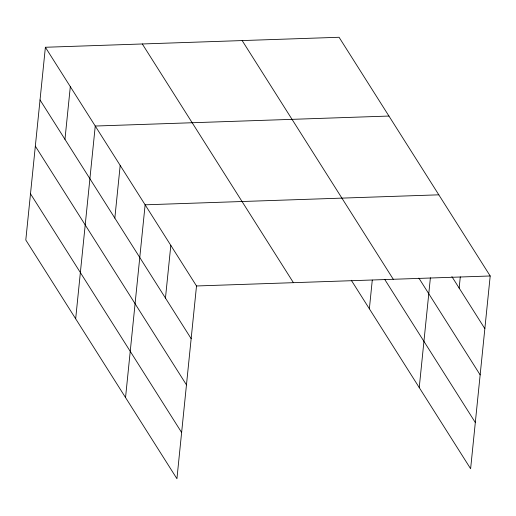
<?xml version="1.0" encoding="UTF-8"?>
<svg xmlns="http://www.w3.org/2000/svg" width="516" height="516" viewBox="0 0 516 516"><rect width="100%" height="100%" fill="white"/><g stroke="black" fill="none" stroke-linecap="round" stroke-linejoin="round"><path stroke-width="0.77" d="M45.382 47.266L25.8 240.017L176.93 478.725L196.506 285.974L45.382 47.266L339.07 37.275L490.2 275.983L470.618 468.734L351.306 280.278M64.964 139.333L70.318 86.649M75.671 318.791L95.254 126.039L388.948 116.048M114.836 218.107L120.189 165.423M125.543 397.565L145.125 204.813L438.819 194.822M165.462 298.074L170.815 245.39M369.366 308.8L372.281 280.111M419.237 387.574L430.389 277.789M459.156 288.083L460.291 276.911M196.506 285.974L490.2 275.983M451.881 276.589L484.847 328.666M418.882 278.111L480.151 374.887M242.152 40.571L393.282 279.279M384.807 279.556L475.313 422.514M142.3 43.963L293.423 282.678M40.029 99.949L191.152 338.657M35.333 146.17L186.463 384.878M30.496 193.797L181.626 432.505"/></g></svg>
